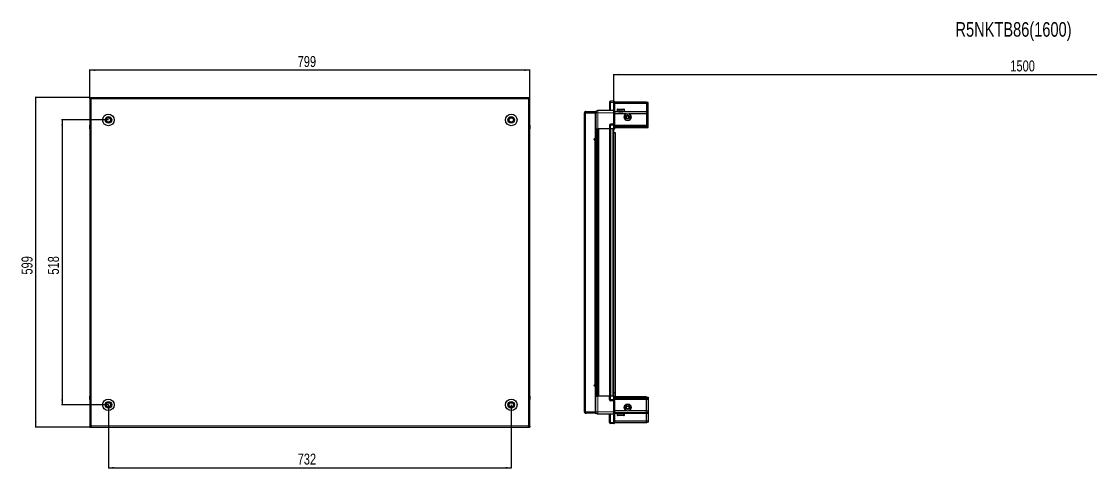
# Model space of a CAD drawing. Header units: millimetres. Extents: x 834 to 4461, y -609 to 1915.
# Drawn here: x 834 to 2776, y 1102 to 1915 of the extents above; entities that cross this region are included whole.
import ezdxf

# ---------------------------------------------------------------- set-up
doc = ezdxf.new("R2010")
doc.units = ezdxf.units.MM
doc.layers.add('FORMAT', color=7, linetype='Continuous')
doc.styles.add('SLDTEXTSTYLE0', font='TXT', dxfattribs={"width": 0.75})
doc.dimstyles.new('SLDDIMSTYLE0', dxfattribs={"dimtxt": 20, "dimasz": 10, "dimexe": 0, "dimexo": 0.0625, "dimgap": 5, "dimtad": 2, "dimdec": 1, "dimrnd": 1e-09, "dimzin": 12, "dimdsep": 46, "dimtxsty": 'SLDTEXTSTYLE0', "dimsah": 1, "dimcen": 0.09, "dimadec": 0, "dimazin": 3, "dimtfac": 1, "dimtofl": 0, "dimtmove": 0, "dimatfit": 3, "dimfxl": 0, "dimfrac": 2, "dimtolj": 1, "dimtzin": 12, "dimarcsym": 0})

# ---------------------------------------------------------------- blocks, each defined once
blk = doc.blocks.new('_D')
at = {"layer": 'FORMAT'}
for p, q in [((958.3, 1776.3), (858.8, 1776.3)), ((859.8, 1177.3), (859.8, 1776.3)), ((958.3, 1177.3), (858.8, 1177.3))]:
    blk.add_line(p, q, dxfattribs=at)
for points in [[(859.8, 1776.3), (858.3, 1766.3), (861.4, 1766.3)], [(859.8, 1177.3), (861.4, 1187.3), (858.3, 1187.3)]]:
    blk.add_solid(points, dxfattribs=at)
at = {"layer": 'FORMAT', "insert": (834, 1454.6), "char_height": 20, "attachment_point": 1, "rotation": 90, "style": 'SLDTEXTSTYLE0'}
blk.add_mtext('599', dxfattribs=at)
blk = doc.blocks.new('_D_1')
at = {"layer": 'FORMAT'}
for p, q in [((958.3, 1776.3), (958.3, 1827.3)), ((1757.3, 1826.3), (958.3, 1826.3)), ((1757.3, 1776.3), (1757.3, 1827.3))]:
    blk.add_line(p, q, dxfattribs=at)
for points in [[(958.3, 1826.3), (968.3, 1824.7), (968.3, 1827.8)], [(1757.3, 1826.3), (1747.3, 1827.8), (1747.3, 1824.7)]]:
    blk.add_solid(points, dxfattribs=at)
at = {"layer": 'FORMAT', "insert": (1335.7, 1852), "char_height": 20, "attachment_point": 1, "style": 'SLDTEXTSTYLE0'}
blk.add_mtext('799', dxfattribs=at)
blk = doc.blocks.new('_D_2')
at = {"layer": 'FORMAT'}
for p, q in [((991.8, 1217.7), (991.8, 1102.3)), ((1723.8, 1217.7), (1723.8, 1102.3)), ((991.8, 1103.3), (1723.8, 1103.3))]:
    blk.add_line(p, q, dxfattribs=at)
for points in [[(991.8, 1103.3), (1001.8, 1101.7), (1001.8, 1104.8)], [(1723.8, 1103.3), (1713.8, 1104.8), (1713.8, 1101.7)]]:
    blk.add_solid(points, dxfattribs=at)
at = {"layer": 'FORMAT', "insert": (1335.7, 1129), "char_height": 20, "attachment_point": 1, "style": 'SLDTEXTSTYLE0'}
blk.add_mtext('732', dxfattribs=at)
blk = doc.blocks.new('_D_3')
at = {"layer": 'FORMAT'}
for p, q in [((991.8, 1735.8), (906.8, 1735.8)), ((907.8, 1735.8), (907.8, 1217.8)), ((991.8, 1217.8), (906.8, 1217.8))]:
    blk.add_line(p, q, dxfattribs=at)
for points in [[(907.8, 1735.8), (906.3, 1725.8), (909.4, 1725.8)], [(907.8, 1217.8), (909.4, 1227.8), (906.3, 1227.8)]]:
    blk.add_solid(points, dxfattribs=at)
at = {"layer": 'FORMAT', "insert": (882, 1454.6), "char_height": 20, "attachment_point": 1, "rotation": 90, "style": 'SLDTEXTSTYLE0'}
blk.add_mtext('518', dxfattribs=at)
blk = doc.blocks.new('_D_4')
at = {"layer": 'FORMAT'}
for p, q in [((1910.1, 1719.8), (1910.1, 1819.3)), ((1910.1, 1818.3), (3410.1, 1818.3)), ((3410.1, 1719.8), (3410.1, 1819.3))]:
    blk.add_line(p, q, dxfattribs=at)
for points in [[(1910.1, 1818.3), (1920.1, 1816.7), (1920.1, 1819.8)], [(3410.1, 1818.3), (3400.1, 1819.8), (3400.1, 1816.7)]]:
    blk.add_solid(points, dxfattribs=at)
at = {"layer": 'FORMAT', "insert": (2630.5, 1844), "char_height": 20, "attachment_point": 1, "style": 'SLDTEXTSTYLE0'}
blk.add_mtext('1500', dxfattribs=at)

msp = doc.modelspace()

# ---------------------------------------------------------------- linework, layer by layer
at = {"color": 7, "linetype": 'Continuous', "lineweight": 25}
for p, q in [((958.32, 1774.76), (958.32, 1776.26)), ((960.42, 1776.26), (958.32, 1776.26)), ((958.32, 1774.76), (960.42, 1774.76)), ((958.32, 1774.76), (958.32, 1774.16)), ((958.32, 1774.16), (958.32, 1179.36)), ((958.32, 1774.16), (960.42, 1774.16)), ((960.42, 1776.26), (960.42, 1774.16)), ((1755.22, 1776.26), (960.42, 1776.26)), ((1755.22, 1774.16), (1755.22, 1776.26)), ((1757.32, 1776.26), (1755.22, 1776.26)), ((1755.22, 1774.76), (1757.32, 1774.76)), ((1755.22, 1774.16), (1757.32, 1774.16)), ((1757.32, 1774.76), (1757.32, 1776.26)), ((1757.32, 1774.16), (1757.32, 1774.76)), ((1757.32, 1179.36), (1757.32, 1774.16)), ((1910.22, 1769.76), (1904.22, 1769.76)), ((1910.22, 1769.76), (1910.55, 1769.76)), ((1910.22, 1769.76), (1910.22, 1767.76)), ((1911.42, 1769.26), (1910.55, 1769.76)), ((1911.42, 1767.76), (1911.42, 1769.26)), ((1969.72, 1768.26), (1911.42, 1768.26)), ((1969.72, 1768.26), (1969.72, 1765.76)), ((1972.72, 1767.45), (1969.72, 1768.26)), ((1858.22, 1748.91), (1856.72, 1748.91)), ((1856.72, 1748.41), (1856.72, 1748.91)), ((1856.72, 1205.11), (1856.72, 1748.41)), ((1858.82, 1749.51), (1858.82, 1751.01)), ((1858.82, 1751.01), (1859.72, 1751.01)), ((1858.82, 1749.51), (1859.72, 1749.51)), ((1858.82, 1749.01), (1876.22, 1749.01)), ((1859.72, 1751.01), (1876.22, 1751.01)), ((1859.72, 1749.51), (1859.72, 1751.01)), ((1859.72, 1749.51), (1876.22, 1749.51)), ((1876.22, 1749.51), (1876.22, 1751.01)), ((1877.72, 1749.01), (1876.22, 1749.01)), ((1876.22, 1749.01), (1876.22, 1701.51)), ((1877.72, 1748.76), (1877.72, 1719.76)), ((1910.22, 1752.76), (1881.22, 1752.76)), ((1902.22, 1767.76), (1902.22, 1752.76)), ((1910.22, 1752.96), (1910.22, 1767.76)), ((1910.22, 1752.96), (1910.22, 1767.76)), ((1910.22, 1752.76), (1910.22, 1752.96)), ((1910.22, 1752.76), (1911.42, 1752.76)), ((1910.22, 1748.76), (1910.22, 1752.76)), ((1910.22, 1728.46), (1910.22, 1748.76)), ((1911.42, 1767.76), (1911.42, 1752.96)), ((1969.72, 1765.76), (1911.42, 1765.76)), ((1911.42, 1752.96), (1911.42, 1752.76)), ((1911.42, 1752.76), (1911.42, 1748.76)), ((1969.72, 1750.26), (1911.42, 1750.26)), ((1911.42, 1748.76), (1911.42, 1728.46)), ((1916.22, 1754.66), (1916.22, 1752.26)), ((1916.22, 1752.26), (1916.22, 1751.76)), ((1916.22, 1751.76), (1916.35, 1751.76)), ((1916.54, 1752.26), (1916.35, 1752.26)), ((1916.35, 1752.26), (1916.35, 1751.76)), ((1916.35, 1751.76), (1916.54, 1751.76)), ((1916.54, 1752.26), (1916.54, 1751.76)), ((1916.54, 1751.76), (1917.07, 1751.76)), ((1917.02, 1755.46), (1924.19, 1755.46)), ((1917.47, 1752.26), (1917.07, 1752.26)), ((1917.07, 1752.26), (1917.07, 1751.76)), ((1917.07, 1751.76), (1917.47, 1751.76)), ((1917.47, 1752.26), (1917.47, 1751.76)), ((1917.47, 1751.76), (1918.34, 1751.76)), ((1918.32, 1751.76), (1918.32, 1751.66)), ((1918.32, 1751.66), (1927.12, 1751.66)), ((1918.92, 1752.26), (1918.34, 1752.26)), ((1918.34, 1752.26), (1918.34, 1751.76)), ((1918.34, 1751.76), (1918.92, 1751.76)), ((1918.72, 1751.26), (1919.41, 1750.77)), ((1918.72, 1751.26), (1923.75, 1751.26)), ((1919.41, 1750.77), (1918.72, 1750.29)), ((1918.72, 1750.29), (1918.72, 1750.26)), ((1918.72, 1750.29), (1923.75, 1750.29)), ((1918.92, 1752.26), (1918.92, 1751.76)), ((1918.92, 1751.76), (1920.04, 1751.76)), ((1919.41, 1750.77), (1923.57, 1750.77)), ((1920.73, 1752.26), (1920.04, 1752.26)), ((1920.04, 1752.26), (1920.04, 1751.76)), ((1920.04, 1751.76), (1920.73, 1751.76)), ((1920.73, 1752.26), (1920.73, 1751.76)), ((1920.73, 1751.76), (1922, 1751.76)), ((1922.74, 1752.26), (1922, 1752.26)), ((1922, 1752.26), (1922, 1751.76)), ((1922, 1751.76), (1922.23, 1751.76)), ((1922.23, 1752.26), (1922.23, 1751.76)), ((1922.73, 1752.26), (1922.73, 1751.76)), ((1922.73, 1751.76), (1922.74, 1751.76)), ((1922.74, 1752.26), (1922.74, 1751.76)), ((1922.74, 1751.76), (1924.03, 1751.76)), ((1923.57, 1750.77), (1926.03, 1750.77)), ((1923.75, 1751.26), (1926.72, 1751.26)), ((1923.75, 1750.29), (1926.72, 1750.29)), ((1924.75, 1752.26), (1924.03, 1752.26)), ((1924.03, 1752.26), (1924.03, 1751.76)), ((1924.09, 1752.26), (1924.09, 1751.76)), ((1924.09, 1751.76), (1924.75, 1751.76)), ((1924.19, 1755.46), (1928.42, 1755.46)), ((1924.75, 1752.26), (1924.75, 1751.76)), ((1924.75, 1751.76), (1925.94, 1751.76)), ((1926.56, 1752.26), (1925.94, 1752.26)), ((1925.94, 1752.26), (1925.94, 1751.76)), ((1925.94, 1751.76), (1926.56, 1751.76)), ((1926.03, 1750.77), (1926.72, 1751.26)), ((1926.72, 1750.29), (1926.03, 1750.77)), ((1926.56, 1752.26), (1926.56, 1751.76)), ((1926.56, 1751.76), (1927.52, 1751.76)), ((1926.72, 1750.26), (1926.72, 1750.29)), ((1927.12, 1751.66), (1927.12, 1751.76)), ((1927.99, 1752.26), (1927.52, 1752.26)), ((1927.52, 1752.26), (1927.52, 1751.76)), ((1927.52, 1751.76), (1927.99, 1751.76)), ((1927.99, 1752.26), (1927.99, 1751.76)), ((1927.99, 1751.76), (1928.64, 1751.76)), ((1928.91, 1752.26), (1928.64, 1752.26)), ((1928.64, 1752.26), (1928.64, 1751.76)), ((1928.64, 1751.76), (1928.91, 1751.76)), ((1928.91, 1752.26), (1928.91, 1751.76)), ((1928.91, 1751.76), (1929.18, 1751.76)), ((1929.22, 1752.26), (1929.18, 1752.26)), ((1929.18, 1752.26), (1929.18, 1751.76)), ((1929.18, 1751.76), (1929.22, 1751.76)), ((1929.22, 1752.26), (1929.22, 1754.66)), ((1929.22, 1752.26), (1929.22, 1751.76)), ((1969.72, 1765.76), (1969.72, 1751.26)), ((1972.72, 1765.6), (1969.72, 1765.76)), ((1969.72, 1751.26), (1969.72, 1750.26)), ((1969.72, 1750.26), (1969.72, 1746.76)), ((1972.72, 1749.45), (1969.72, 1750.26)), ((1972.72, 1765.6), (1972.72, 1767.45)), ((1972.72, 1751.26), (1972.72, 1765.6)), ((1972.72, 1749.45), (1972.72, 1751.26)), ((1972.72, 1746.42), (1972.72, 1749.45)), ((1932.72, 1746.76), (1911.42, 1746.76)), ((1969.72, 1746.76), (1937.72, 1746.76)), ((1969.72, 1746.76), (1969.72, 1726.26)), ((1969.72, 1746.76), (1972.72, 1746.42)), ((1972.72, 1726.26), (1972.72, 1746.42)), ((957.82, 1726.26), (957.82, 1719.76)), ((957.82, 1719.76), (957.82, 1726.26)), ((957.82, 1719.76), (957.82, 1719.76)), ((958.32, 1719.76), (957.82, 1719.76)), ((957.97, 1719.76), (957.97, 1233.76)), ((1757.32, 1727.58), (1757.32, 1727.58)), ((1757.32, 1719.76), (1757.82, 1719.76)), ((1757.67, 1233.76), (1757.67, 1719.76)), ((1757.82, 1726.26), (1757.82, 1719.76)), ((1757.82, 1719.76), (1757.82, 1726.26)), ((1757.82, 1719.76), (1757.82, 1719.76)), ((1757.82, 1719.76), (1757.82, 1719.76)), ((1876.22, 1722.51), (1877.72, 1722.51)), ((1877.72, 1719.76), (1876.22, 1719.76)), ((1878.37, 1233.76), (1878.37, 1719.76)), ((1880.16, 1719.76), (1880.16, 1233.76)), ((1880.2, 1719.76), (1880.2, 1233.76)), ((1902.22, 1719.76), (1881.22, 1719.76)), ((1902.22, 1726.26), (1902.22, 1719.76)), ((1902.22, 1719.76), (1904.22, 1719.76)), ((1902.87, 1233.76), (1902.87, 1719.76)), ((1910.22, 1728.26), (1904.22, 1728.26)), ((1910.22, 1719.76), (1904.22, 1719.76)), ((1910.07, 1233.76), (1910.07, 1719.76)), ((1910.07, 1712.76), (1912.57, 1712.76)), ((1910.22, 1728.26), (1910.22, 1728.46)), ((1910.22, 1728.26), (1910.22, 1726.26)), ((1910.22, 1728.26), (1911.42, 1728.26)), ((1910.22, 1719.76), (1910.22, 1726.26)), ((1910.22, 1719.76), (1910.22, 1726.26)), ((1910.22, 1719.76), (1910.55, 1719.76)), ((1910.22, 1719.76), (1910.22, 1719.76)), ((1910.55, 1719.76), (1910.55, 1726.26)), ((1911.42, 1719.76), (1910.55, 1719.76)), ((1910.55, 1719.76), (1910.55, 1719.76)), ((1911.42, 1728.46), (1911.42, 1728.26)), ((1911.42, 1727.58), (1911.42, 1728.26)), ((1911.42, 1727.58), (1911.42, 1719.76)), ((1969.72, 1725.26), (1911.42, 1725.26)), ((1969.72, 1724.26), (1911.42, 1724.26)), ((1969.72, 1722.76), (1911.42, 1722.76)), ((1969.72, 1721.26), (1911.42, 1721.26)), ((1912.57, 1712.76), (1912.57, 1239.26)), ((1969.72, 1726.26), (1969.72, 1725.26)), ((1969.72, 1725.26), (1969.72, 1724.26)), ((1969.72, 1725.26), (1972.72, 1724.45)), ((1969.72, 1724.26), (1969.72, 1722.76)), ((1969.72, 1724.26), (1972.72, 1723.71)), ((1969.72, 1722.76), (1972.72, 1723.21)), ((1969.72, 1722.76), (1969.72, 1721.26)), ((1969.72, 1721.26), (1972.72, 1722.06)), ((1972.72, 1724.45), (1972.72, 1726.26)), ((1972.72, 1723.71), (1972.72, 1724.45)), ((1972.72, 1723.21), (1972.72, 1723.71)), ((1972.72, 1722.06), (1972.72, 1723.21)), ((1876.22, 1701.51), (1874.87, 1701.51)), ((1874.87, 1699.51), (1875.62, 1699.51)), ((1875.62, 1699.51), (1877.72, 1699.51)), ((1877.72, 1699.51), (1877.72, 1254.01)), ((1875.62, 1254.01), (1874.87, 1254.01)), ((1874.87, 1252.01), (1876.22, 1252.01)), ((1877.72, 1254.01), (1875.62, 1254.01)), ((1876.22, 1252.01), (1876.22, 1204.51)), ((957.82, 1227.26), (957.82, 1233.76)), ((957.82, 1233.76), (957.82, 1233.76)), ((957.82, 1233.76), (957.82, 1233.76)), ((957.82, 1233.76), (957.82, 1227.26)), ((958.32, 1233.76), (957.82, 1233.76)), ((958.32, 1225.93), (958.32, 1225.93)), ((1757.32, 1233.76), (1757.82, 1233.76)), ((1757.82, 1233.76), (1757.82, 1233.76)), ((1757.82, 1227.26), (1757.82, 1233.76)), ((1757.82, 1233.76), (1757.82, 1227.26)), ((1877.72, 1233.76), (1876.22, 1233.76)), ((1877.72, 1231.01), (1876.22, 1231.01)), ((1877.72, 1204.76), (1877.72, 1233.76)), ((1902.22, 1233.76), (1881.22, 1233.76)), ((1902.22, 1227.26), (1902.22, 1233.76)), ((1902.22, 1233.76), (1904.22, 1233.76)), ((1910.22, 1233.76), (1904.22, 1233.76)), ((1910.22, 1225.26), (1904.22, 1225.26)), ((1912.57, 1239.26), (1910.07, 1239.26)), ((1910.22, 1227.26), (1910.22, 1233.76)), ((1910.22, 1233.76), (1910.55, 1233.76)), ((1910.22, 1227.26), (1910.22, 1225.26)), ((1910.22, 1227.26), (1910.22, 1225.26)), ((1910.22, 1225.26), (1911.42, 1225.26)), ((1910.22, 1225.06), (1910.22, 1225.26)), ((1910.22, 1204.76), (1910.22, 1225.06)), ((1910.55, 1227.26), (1910.55, 1233.76)), ((1910.55, 1233.76), (1911.42, 1233.76)), ((1911.42, 1233.76), (1911.42, 1225.93)), ((1969.72, 1232.26), (1911.42, 1232.26)), ((1969.72, 1230.76), (1911.42, 1230.76)), ((1969.72, 1229.26), (1911.42, 1229.26)), ((1969.72, 1228.26), (1911.42, 1228.26)), ((1911.42, 1225.26), (1911.42, 1225.93)), ((1911.42, 1225.26), (1911.42, 1225.06)), ((1911.42, 1225.06), (1911.42, 1204.76)), ((1912.57, 1239.26), (1912.57, 1232.26)), ((1969.72, 1230.76), (1969.72, 1232.26)), ((1969.72, 1232.26), (1972.72, 1231.45)), ((1969.72, 1229.26), (1969.72, 1230.76)), ((1969.72, 1230.76), (1972.72, 1230.3)), ((1969.72, 1229.26), (1972.72, 1229.8)), ((1969.72, 1228.26), (1969.72, 1229.26)), ((1969.72, 1228.26), (1972.72, 1229.06)), ((1969.72, 1227.26), (1969.72, 1228.26)), ((1969.72, 1206.76), (1969.72, 1227.26)), ((1972.72, 1231.45), (1972.72, 1230.3)), ((1972.72, 1230.3), (1972.72, 1229.8)), ((1972.72, 1229.8), (1972.72, 1229.06)), ((1972.72, 1229.06), (1972.72, 1227.26)), ((1972.72, 1227.26), (1972.72, 1207.09)), ((1856.72, 1204.61), (1856.72, 1205.11)), ((1858.22, 1204.61), (1856.72, 1204.61)), ((1876.22, 1204.51), (1858.82, 1204.51)), ((1876.22, 1204.51), (1877.72, 1204.51)), ((1910.22, 1200.76), (1910.22, 1204.76)), ((1932.72, 1206.76), (1911.42, 1206.76)), ((1911.42, 1204.76), (1911.42, 1200.76)), ((1969.72, 1206.76), (1937.72, 1206.76)), ((1969.72, 1206.76), (1972.72, 1207.09)), ((1969.72, 1203.26), (1969.72, 1206.76)), ((1972.72, 1207.09), (1972.72, 1204.06)), ((1858.82, 1204.01), (1858.82, 1202.51)), ((1858.82, 1204.01), (1859.72, 1204.01)), ((1858.82, 1202.51), (1859.72, 1202.51)), ((1859.72, 1204.01), (1859.72, 1202.51)), ((1876.22, 1204.01), (1859.72, 1204.01)), ((1876.22, 1202.51), (1859.72, 1202.51)), ((1876.22, 1204.01), (1876.22, 1202.51)), ((1910.22, 1200.76), (1881.22, 1200.76)), ((1902.22, 1185.76), (1902.22, 1200.76)), ((1910.22, 1200.76), (1911.42, 1200.76)), ((1910.22, 1200.56), (1910.22, 1200.76)), ((1910.22, 1185.76), (1910.22, 1200.56)), ((1910.22, 1185.76), (1910.22, 1183.76)), ((1969.72, 1203.26), (1911.42, 1203.26)), ((1911.42, 1200.76), (1911.42, 1200.56)), ((1911.42, 1200.56), (1911.42, 1185.76)), ((1969.72, 1187.76), (1911.42, 1187.76)), ((1911.42, 1184.26), (1911.42, 1185.76)), ((1969.72, 1185.26), (1911.42, 1185.26)), ((1916.22, 1201.76), (1916.22, 1198.86)), ((1916.32, 1201.76), (1916.22, 1201.76)), ((1916.32, 1201.26), (1916.32, 1201.76)), ((1916.48, 1201.76), (1916.32, 1201.76)), ((1916.32, 1201.26), (1916.48, 1201.26)), ((1916.48, 1201.26), (1916.48, 1201.76)), ((1916.97, 1201.76), (1916.48, 1201.76)), ((1916.97, 1201.26), (1916.97, 1201.76)), ((1917.35, 1201.76), (1916.97, 1201.76)), ((1916.97, 1201.26), (1917.35, 1201.26)), ((1917.17, 1198.06), (1917.02, 1198.06)), ((1928.42, 1198.06), (1917.17, 1198.06)), ((1917.35, 1201.26), (1917.35, 1201.76)), ((1918.19, 1201.76), (1917.35, 1201.76)), ((1918.19, 1201.26), (1918.19, 1201.76)), ((1918.75, 1201.76), (1918.19, 1201.76)), ((1918.19, 1201.26), (1918.75, 1201.26)), ((1918.32, 1201.86), (1918.32, 1201.76)), ((1923.72, 1201.86), (1918.32, 1201.86)), ((1918.72, 1203.26), (1918.72, 1203.22)), ((1918.72, 1203.22), (1919.41, 1202.74)), ((1918.82, 1203.22), (1918.72, 1203.22)), ((1919.41, 1202.74), (1918.72, 1202.26)), ((1918.82, 1202.26), (1918.72, 1202.26)), ((1918.75, 1201.26), (1918.75, 1201.76)), ((1919.85, 1201.76), (1918.75, 1201.76)), ((1926.72, 1203.22), (1918.82, 1203.22)), ((1926.72, 1202.26), (1918.82, 1202.26)), ((1919.5, 1202.74), (1919.41, 1202.74)), ((1926.03, 1202.74), (1919.5, 1202.74)), ((1919.85, 1201.26), (1919.85, 1201.76)), ((1920.54, 1201.76), (1919.85, 1201.76)), ((1919.85, 1201.26), (1920.54, 1201.26)), ((1920.54, 1201.26), (1920.54, 1201.76)), ((1921.8, 1201.76), (1920.54, 1201.76)), ((1921.8, 1201.26), (1921.8, 1201.76)), ((1922.1, 1201.76), (1921.8, 1201.76)), ((1921.8, 1201.26), (1922.53, 1201.26)), ((1922.1, 1201.26), (1922.1, 1201.76)), ((1922.53, 1201.26), (1922.53, 1201.76)), ((1923.83, 1201.76), (1922.53, 1201.76)), ((1927.12, 1201.86), (1923.72, 1201.86)), ((1923.83, 1201.26), (1923.83, 1201.76)), ((1923.83, 1201.26), (1924.55, 1201.26)), ((1923.96, 1201.26), (1923.96, 1201.76)), ((1924.55, 1201.76), (1923.96, 1201.76)), ((1924.55, 1201.26), (1924.55, 1201.76)), ((1925.76, 1201.76), (1924.55, 1201.76)), ((1925.76, 1201.26), (1925.76, 1201.76)), ((1926.39, 1201.76), (1925.76, 1201.76)), ((1925.76, 1201.26), (1926.39, 1201.26)), ((1926.03, 1202.74), (1926.72, 1203.22)), ((1926.72, 1202.26), (1926.03, 1202.74)), ((1926.39, 1201.26), (1926.39, 1201.76)), ((1927.38, 1201.76), (1926.39, 1201.76)), ((1926.72, 1203.22), (1926.72, 1203.26)), ((1927.12, 1201.76), (1927.12, 1201.86)), ((1927.38, 1201.26), (1927.38, 1201.76)), ((1927.87, 1201.76), (1927.38, 1201.76)), ((1927.38, 1201.26), (1927.87, 1201.26)), ((1927.87, 1201.26), (1927.87, 1201.76)), ((1928.55, 1201.76), (1927.87, 1201.76)), ((1928.55, 1201.26), (1928.55, 1201.76)), ((1928.84, 1201.76), (1928.55, 1201.76)), ((1928.55, 1201.26), (1928.84, 1201.26)), ((1928.84, 1201.26), (1928.84, 1201.76)), ((1929.15, 1201.76), (1928.84, 1201.76)), ((1929.15, 1201.26), (1929.15, 1201.76)), ((1929.22, 1201.76), (1929.15, 1201.76)), ((1929.15, 1201.26), (1929.22, 1201.26)), ((1929.22, 1198.86), (1929.22, 1201.76)), ((1929.22, 1201.26), (1929.22, 1201.76)), ((1929.22, 1201.76), (1929.22, 1201.76)), ((1972.72, 1204.06), (1969.72, 1203.26)), ((1969.72, 1202.26), (1969.72, 1203.26)), ((1969.72, 1187.76), (1969.72, 1202.26)), ((1972.72, 1187.91), (1969.72, 1187.76)), ((1969.72, 1185.26), (1969.72, 1187.76)), ((1972.72, 1186.06), (1969.72, 1185.26)), ((1972.72, 1204.06), (1972.72, 1202.26)), ((1972.72, 1202.26), (1972.72, 1187.91)), ((1972.72, 1187.91), (1972.72, 1186.06)), ((960.42, 1179.36), (958.32, 1179.36)), ((958.32, 1179.36), (958.32, 1178.76)), ((960.42, 1178.76), (958.32, 1178.76)), ((958.32, 1178.76), (958.32, 1177.26)), ((958.32, 1177.26), (960.42, 1177.26)), ((960.42, 1179.36), (960.42, 1177.26)), ((960.42, 1177.26), (1755.22, 1177.26)), ((1757.32, 1179.36), (1755.22, 1179.36)), ((1755.22, 1177.26), (1755.22, 1179.36)), ((1757.32, 1178.76), (1755.22, 1178.76)), ((1755.22, 1177.26), (1757.32, 1177.26)), ((1757.32, 1178.76), (1757.32, 1179.36)), ((1757.32, 1178.76), (1757.32, 1177.26)), ((1910.22, 1183.76), (1904.22, 1183.76)), ((1910.22, 1183.76), (1910.55, 1183.76)), ((1910.22, 1183.76), (1910.55, 1183.76)), ((1910.22, 1183.76), (1910.22, 1183.76)), ((1910.55, 1183.76), (1911.42, 1184.26)), ((1910.55, 1183.76), (1911.42, 1184.26))]:
    msp.add_line(p, q, dxfattribs=at)
at = {"color": 8, "linetype": 'Continuous', "lineweight": 18}
for p, q in [((1755.22, 1774.16), (960.42, 1774.16)), ((960.42, 1774.16), (960.42, 1179.36)), ((1755.22, 1179.36), (1755.22, 1774.16)), ((1904.22, 1767.76), (1904.22, 1769.76)), ((1858.82, 1749.01), (1858.82, 1204.51)), ((1881.22, 1719.76), (1881.22, 1748.76)), ((1910.22, 1748.76), (1881.22, 1748.76)), ((1904.22, 1767.76), (1902.22, 1767.76)), ((1904.22, 1752.76), (1904.22, 1767.76)), ((1910.22, 1767.76), (1904.22, 1767.76)), ((1910.22, 1767.76), (1911.42, 1767.76)), ((1910.22, 1752.96), (1911.42, 1752.96)), ((1910.22, 1748.76), (1911.42, 1748.76)), ((1918.72, 1751.26), (1911.42, 1751.26)), ((1916.22, 1754.66), (1924.39, 1754.66)), ((1924.39, 1754.66), (1929.22, 1754.66)), ((1969.72, 1751.26), (1926.72, 1751.26)), ((1972.72, 1751.26), (1969.72, 1751.26)), ((958.32, 1726.26), (957.82, 1726.26)), ((1757.32, 1726.26), (1757.82, 1726.26)), ((1877.72, 1699.51), (1877.72, 1719.76)), ((1878.96, 1719.76), (1878.96, 1233.76)), ((1881.4, 1233.76), (1881.4, 1719.76)), ((1882.82, 1719.76), (1882.82, 1233.76)), ((1902.22, 1726.26), (1904.22, 1726.26)), ((1902.22, 1233.76), (1902.22, 1719.76)), ((1904.22, 1726.26), (1904.22, 1728.26)), ((1904.22, 1719.76), (1904.22, 1726.26)), ((1910.22, 1726.26), (1904.22, 1726.26)), ((1904.87, 1233.76), (1904.87, 1719.76)), ((1908.07, 1233.76), (1908.07, 1719.76)), ((1910.22, 1728.46), (1911.42, 1728.46)), ((1910.22, 1726.26), (1910.55, 1726.26)), ((1910.22, 1719.76), (1910.55, 1719.76)), ((1969.72, 1726.26), (1911.42, 1726.26)), ((1969.72, 1726.26), (1972.72, 1726.26)), ((1875.62, 1254.01), (1875.62, 1699.51)), ((1877.72, 1233.76), (1877.72, 1254.01)), ((958.32, 1227.26), (957.82, 1227.26)), ((1757.32, 1227.26), (1757.82, 1227.26)), ((1881.22, 1233.76), (1881.22, 1204.76)), ((1902.22, 1227.26), (1904.22, 1227.26)), ((1904.22, 1233.76), (1904.22, 1227.26)), ((1904.22, 1227.26), (1904.22, 1225.26)), ((1910.22, 1227.26), (1904.22, 1227.26)), ((1910.22, 1227.26), (1910.55, 1227.26)), ((1911.42, 1225.06), (1910.22, 1225.06)), ((1969.72, 1227.26), (1911.42, 1227.26)), ((1969.72, 1227.26), (1972.72, 1227.26)), ((1910.22, 1204.76), (1881.22, 1204.76)), ((1910.22, 1204.76), (1911.42, 1204.76)), ((1904.22, 1185.76), (1902.22, 1185.76)), ((1904.22, 1200.76), (1904.22, 1185.76)), ((1910.22, 1185.76), (1904.22, 1185.76)), ((1904.22, 1185.76), (1904.22, 1183.76)), ((1911.42, 1200.56), (1910.22, 1200.56)), ((1910.22, 1185.76), (1911.42, 1185.76)), ((1918.72, 1202.26), (1911.42, 1202.26)), ((1916.39, 1198.86), (1916.22, 1198.86)), ((1929.22, 1198.86), (1916.39, 1198.86)), ((1969.72, 1202.26), (1926.72, 1202.26)), ((1972.72, 1202.26), (1969.72, 1202.26)), ((960.42, 1179.36), (1755.22, 1179.36))]:
    msp.add_line(p, q, dxfattribs=at)
at = {"color": 7, "linetype": 'Continuous', "lineweight": 25}
for centre, radius in [((991.82, 1735.76), 10.5), ((991.82, 1735.76), 6), ((991.82, 1735.76), 3.9), ((1723.82, 1735.76), 10.5), ((1723.82, 1735.76), 6), ((1723.82, 1735.76), 3.9), ((1935.22, 1740.76), 6.5), ((1935.22, 1740.76), 3.46), ((991.82, 1217.76), 10.5), ((1723.82, 1217.76), 10.5), ((991.82, 1217.76), 6), ((991.82, 1217.76), 3.9), ((1723.82, 1217.76), 6), ((1723.82, 1217.76), 3.9), ((1935.22, 1212.76), 6.5), ((1935.22, 1212.76), 3.46)]:
    msp.add_circle(centre, radius, dxfattribs=at)
at = {"color": 8, "linetype": 'Continuous', "lineweight": 18}
for centre in [(1935.22, 1740.76), (1935.22, 1212.76)]:
    msp.add_circle(centre, 5.7, dxfattribs=at)
at = {"color": 7, "linetype": 'Continuous', "lineweight": 25}
for centre, radius, start, end in [((1904.22, 1767.76), 2, 90, 180), ((1858.72, 1748.51), 0.5, 90, 117.7907), ((1876.12, 1748.91), 0.6, 9.59407, 90), ((1876.12, 1748.91), 2.1, 32.2369, 87.2706), ((1917.02, 1754.66), 0.8, 90, 180), ((1918.32, 1751.26), 0.4, 0, 90), ((1927.12, 1751.26), 0.4, 90, 180), ((1928.42, 1754.66), 0.8, 0, 90), ((991.82, 1735.76), 4.62, 120, 180), ((991.82, 1735.76), 4.62, 180, 240), ((991.82, 1735.76), 4.62, 60, 120), ((991.82, 1735.76), 4.62, 240, 300), ((991.82, 1735.76), 4.62, 0, 60), ((991.82, 1735.76), 4.62, 300, 0), ((1723.82, 1735.76), 4.62, 120, 180), ((1723.82, 1735.76), 4.62, 180, 240), ((1723.82, 1735.76), 4.62, 60, 120), ((1723.82, 1735.76), 4.62, 240, 300), ((1723.82, 1735.76), 4.62, 0, 60), ((1723.82, 1735.76), 4.62, 300, 0), ((1935.22, 1740.76), 2.5, 161.00659, 221.00659), ((1935.22, 1740.76), 2.5, 101.00659, 161.00659), ((1935.22, 1740.76), 2.5, 221.00659, 281.00659), ((1935.22, 1740.76), 2.5, 41.00659, 101.00659), ((1935.22, 1740.76), 2.5, 281.00659, 341.00659), ((1935.22, 1740.76), 2.5, 341.00659, 41.00659), ((959.82, 1726.26), 2, 138.57492, 180), ((959.82, 1726.26), 2, 138.59038, 180), ((1755.82, 1726.26), 2, 0, 41.39416), ((1904.22, 1726.26), 2, 90, 180), ((1907.57, 1722.41), 5, 300, 346.70293), ((1874.87, 1700.51), 1, 90, 270), ((1874.87, 1253.01), 1, 90, 270), ((959.82, 1227.26), 2, 180, 199.56674), ((959.82, 1227.26), 2, 180, 221.39416), ((959.82, 1227.26), 2, 213.78451, 221.40962), ((1755.82, 1227.26), 2, 318.57492, 360), ((1755.82, 1227.26), 2, 318.59038, 0), ((1904.22, 1227.26), 2, 180, 270), ((991.82, 1217.76), 4.62, 120, 180), ((991.82, 1217.76), 4.62, 180, 240), ((991.82, 1217.76), 4.62, 60, 120), ((991.82, 1217.76), 4.62, 240, 300), ((991.82, 1217.76), 4.62, 0, 60), ((991.82, 1217.76), 4.62, 300, 0), ((1723.82, 1217.76), 4.62, 120, 180), ((1723.82, 1217.76), 4.62, 180, 240), ((1723.82, 1217.76), 4.62, 60, 120), ((1723.82, 1217.76), 4.62, 240, 300), ((1723.82, 1217.76), 4.62, 0, 60), ((1723.82, 1217.76), 4.62, 300, 0), ((1858.72, 1205.01), 0.5, 243.58436, 270), ((1876.12, 1204.61), 0.6, 270, 350.40593), ((1935.22, 1212.76), 2.5, 127.98423, 187.98423), ((1935.22, 1212.76), 2.5, 187.98423, 247.98423), ((1935.22, 1212.76), 2.5, 67.98423, 127.98423), ((1935.22, 1212.76), 2.5, 247.98423, 307.98423), ((1935.22, 1212.76), 2.5, 7.98423, 67.98423), ((1935.22, 1212.76), 2.5, 307.98423, 7.98423), ((1876.12, 1204.61), 2.1, 272.7294, 327.8305), ((1904.22, 1185.76), 2, 180, 270), ((1917.02, 1198.86), 0.8, 180, 270), ((1918.32, 1202.26), 0.4, 270, 360), ((1927.12, 1202.26), 0.4, 180, 270), ((1928.42, 1198.86), 0.8, 270, 360)]:
    msp.add_arc(centre, radius, start, end, dxfattribs=at)
for centre, start_param, end_param in [((1914.02, 1726.26), 2.4188584, 3.1415927), ((1914.02, 1227.26), 3.1415927, 3.8643269)]:
    msp.add_ellipse(centre, major_axis=(3.46, 0), ratio=0.5773503, start_param=start_param, end_param=end_param, dxfattribs=at)
for points, knots in [([(1858.82, 1751.01), (1858.57, 1750.98), (1858.07, 1750.93), (1857.43, 1750.54), (1856.97, 1749.98), (1856.75, 1749.4), (1856.73, 1749.03), (1856.72, 1748.91)], [0, 0, 0, 0, 0.2302553, 0.4485219, 0.6667858, 0.8850496, 1, 1, 1, 1]), ([(1856.72, 1748.41), (1856.75, 1748.45), (1856.8, 1748.54), (1857.19, 1748.68), (1857.75, 1748.81), (1858.33, 1748.92), (1858.69, 1748.98), (1858.82, 1749.01)], [0, 0, 0, 0, 0.2302553, 0.4485219, 0.6667858, 0.8850496, 1, 1, 1, 1]), ([(1881.22, 1752.76), (1880.78, 1752.71), (1880.1, 1752.64), (1879.29, 1752.2), (1878.73, 1751.75), (1878.27, 1751.19), (1877.84, 1750.37), (1877.77, 1749.7), (1877.72, 1749.26)], [0, 0, 0, 0, 0.23945684, 0.36836066, 0.5, 0.63163934, 0.76054316, 1, 1, 1, 1]), ([(1877.72, 1749.26), (1877.72, 1749.25), (1877.72, 1749.24), (1877.72, 1749.12), (1877.72, 1748.95), (1877.72, 1748.82), (1877.72, 1748.76)], [0, 0, 0, 0, 0.2493943, 0.5003335, 0.7501667, 1, 1, 1, 1]), ([(987.21, 1735.76), (987.54, 1736.33), (988.1, 1737.31), (988.92, 1738.73), (989.33, 1739.44), (989.52, 1739.76)], [0, 0, 0, 0, 0.4391308, 0.7513783, 1, 1, 1, 1]), ([(989.52, 1731.76), (989.18, 1732.33), (988.62, 1733.31), (987.8, 1734.73), (987.39, 1735.44), (987.21, 1735.76)], [0, 0, 0, 0, 0.4391308, 0.7513783, 1, 1, 1, 1]), ([(989.52, 1739.76), (989.72, 1739.76), (990.42, 1739.76), (991.73, 1739.76), (993.12, 1739.76), (993.87, 1739.76), (994.13, 1739.76)], [0, 0, 0, 0, 0.1393293, 0.4852696, 0.8163565, 1, 1, 1, 1]), ([(994.13, 1731.76), (993.87, 1731.76), (993.12, 1731.76), (991.73, 1731.76), (990.42, 1731.76), (989.72, 1731.76), (989.52, 1731.76)], [0, 0, 0, 0, 0.1836435, 0.5147304, 0.8606707, 1, 1, 1, 1]), ([(994.13, 1739.76), (994.46, 1739.18), (995.03, 1738.2), (995.85, 1736.78), (996.26, 1736.07), (996.44, 1735.76)], [0, 0, 0, 0, 0.4391308, 0.7513783, 1, 1, 1, 1]), ([(996.44, 1735.76), (996.11, 1735.18), (995.55, 1734.2), (994.72, 1732.78), (994.32, 1732.07), (994.13, 1731.76)], [0, 0, 0, 0, 0.4391308, 0.7513783, 1, 1, 1, 1]), ([(1719.21, 1735.76), (1719.54, 1736.33), (1720.1, 1737.31), (1720.92, 1738.73), (1721.33, 1739.44), (1721.52, 1739.76)], [0, 0, 0, 0, 0.4391308, 0.7513783, 1, 1, 1, 1]), ([(1721.52, 1731.76), (1721.18, 1732.33), (1720.62, 1733.31), (1719.8, 1734.73), (1719.39, 1735.44), (1719.21, 1735.76)], [0, 0, 0, 0, 0.4391308, 0.7513783, 1, 1, 1, 1]), ([(1721.52, 1739.76), (1721.72, 1739.76), (1722.42, 1739.76), (1723.73, 1739.76), (1725.12, 1739.76), (1725.87, 1739.76), (1726.13, 1739.76)], [0, 0, 0, 0, 0.1393293, 0.4852696, 0.8163565, 1, 1, 1, 1]), ([(1726.13, 1731.76), (1725.87, 1731.76), (1725.12, 1731.76), (1723.73, 1731.76), (1722.42, 1731.76), (1721.72, 1731.76), (1721.52, 1731.76)], [0, 0, 0, 0, 0.1836435, 0.5147304, 0.8606707, 1, 1, 1, 1]), ([(1726.13, 1739.76), (1726.46, 1739.18), (1727.03, 1738.2), (1727.85, 1736.78), (1728.26, 1736.07), (1728.44, 1735.76)], [0, 0, 0, 0, 0.4391308, 0.7513783, 1, 1, 1, 1]), ([(1728.44, 1735.76), (1728.11, 1735.18), (1727.55, 1734.2), (1726.72, 1732.78), (1726.32, 1732.07), (1726.13, 1731.76)], [0, 0, 0, 0, 0.4391308, 0.7513783, 1, 1, 1, 1]), ([(1932.39, 1740.21), (1932.55, 1740.69), (1932.87, 1741.61), (1933.18, 1742.51), (1933.33, 1742.94)], [0, 0, 0, 0, 0.5346859, 1, 1, 1, 1]), ([(1934.28, 1738.03), (1934.05, 1738.29), (1933.51, 1738.91), (1932.86, 1739.66), (1932.47, 1740.11), (1932.39, 1740.21)], [0, 0, 0, 0, 0.3629006, 0.8668753, 1, 1, 1, 1]), ([(1933.33, 1742.94), (1933.83, 1743.03), (1934.78, 1743.22), (1935.72, 1743.4), (1936.16, 1743.49)], [0, 0, 0, 0, 0.5346859, 1, 1, 1, 1]), ([(1937.11, 1738.58), (1936.61, 1738.48), (1935.66, 1738.3), (1934.72, 1738.11), (1934.28, 1738.03)], [0, 0, 0, 0, 0.5346859, 1, 1, 1, 1]), ([(1936.16, 1743.49), (1936.24, 1743.39), (1936.63, 1742.94), (1937.29, 1742.19), (1937.83, 1741.57), (1938.05, 1741.31)], [0, 0, 0, 0, 0.1331247, 0.6370994, 1, 1, 1, 1]), ([(1938.05, 1741.31), (1937.89, 1740.82), (1937.57, 1739.91), (1937.26, 1739), (1937.11, 1738.58)], [0, 0, 0, 0, 0.5346859, 1, 1, 1, 1]), ([(1877.72, 1719.76), (1877.76, 1719.76), (1877.84, 1719.76), (1878.44, 1719.76), (1879.33, 1719.76), (1880.31, 1719.76), (1880.96, 1719.76), (1881.22, 1719.76)], [0, 0, 0, 0, 0.2146939, 0.4293877, 0.6440816, 0.8587754, 1, 1, 1, 1]), ([(1877.72, 1233.76), (1877.76, 1233.76), (1877.84, 1233.76), (1878.44, 1233.76), (1879.33, 1233.76), (1880.31, 1233.76), (1880.96, 1233.76), (1881.22, 1233.76)], [0, 0, 0, 0, 0.2146939, 0.4293877, 0.6440816, 0.8587754, 1, 1, 1, 1]), ([(987.21, 1217.76), (987.54, 1218.33), (988.1, 1219.31), (988.92, 1220.73), (989.33, 1221.44), (989.52, 1221.76)], [0, 0, 0, 0, 0.4391308, 0.7513783, 1, 1, 1, 1]), ([(989.52, 1213.76), (989.18, 1214.33), (988.62, 1215.31), (987.8, 1216.73), (987.39, 1217.44), (987.21, 1217.76)], [0, 0, 0, 0, 0.4391308, 0.7513783, 1, 1, 1, 1]), ([(989.52, 1221.76), (989.72, 1221.76), (990.42, 1221.76), (991.73, 1221.76), (993.12, 1221.76), (993.87, 1221.76), (994.13, 1221.76)], [0, 0, 0, 0, 0.1393293, 0.4852696, 0.8163565, 1, 1, 1, 1]), ([(994.13, 1213.76), (993.87, 1213.76), (993.12, 1213.76), (991.73, 1213.76), (990.42, 1213.76), (989.72, 1213.76), (989.52, 1213.76)], [0, 0, 0, 0, 0.1836435, 0.5147304, 0.8606707, 1, 1, 1, 1]), ([(994.13, 1221.76), (994.46, 1221.18), (995.03, 1220.2), (995.85, 1218.78), (996.26, 1218.07), (996.44, 1217.76)], [0, 0, 0, 0, 0.4391308, 0.7513783, 1, 1, 1, 1]), ([(996.44, 1217.76), (996.11, 1217.18), (995.55, 1216.2), (994.72, 1214.78), (994.32, 1214.07), (994.13, 1213.76)], [0, 0, 0, 0, 0.4391308, 0.7513783, 1, 1, 1, 1]), ([(1719.21, 1217.76), (1719.54, 1218.33), (1720.1, 1219.31), (1720.92, 1220.73), (1721.33, 1221.44), (1721.52, 1221.76)], [0, 0, 0, 0, 0.4391308, 0.7513783, 1, 1, 1, 1]), ([(1721.52, 1213.76), (1721.18, 1214.33), (1720.62, 1215.31), (1719.8, 1216.73), (1719.39, 1217.44), (1719.21, 1217.76)], [0, 0, 0, 0, 0.4391308, 0.7513783, 1, 1, 1, 1]), ([(1721.52, 1221.76), (1721.72, 1221.76), (1722.42, 1221.76), (1723.73, 1221.76), (1725.12, 1221.76), (1725.87, 1221.76), (1726.13, 1221.76)], [0, 0, 0, 0, 0.1393293, 0.4852696, 0.8163565, 1, 1, 1, 1]), ([(1726.13, 1213.76), (1725.87, 1213.76), (1725.12, 1213.76), (1723.73, 1213.76), (1722.42, 1213.76), (1721.72, 1213.76), (1721.52, 1213.76)], [0, 0, 0, 0, 0.1836435, 0.5147304, 0.8606707, 1, 1, 1, 1]), ([(1726.13, 1221.76), (1726.46, 1221.18), (1727.03, 1220.2), (1727.85, 1218.78), (1728.26, 1218.07), (1728.44, 1217.76)], [0, 0, 0, 0, 0.4391308, 0.7513783, 1, 1, 1, 1]), ([(1728.44, 1217.76), (1728.11, 1217.18), (1727.55, 1216.2), (1726.72, 1214.78), (1726.32, 1214.07), (1726.13, 1213.76)], [0, 0, 0, 0, 0.4391308, 0.7513783, 1, 1, 1, 1]), ([(1858.82, 1204.51), (1858.57, 1204.55), (1858.07, 1204.64), (1857.43, 1204.78), (1856.97, 1204.91), (1856.75, 1205.02), (1856.73, 1205.08), (1856.72, 1205.11)], [0, 0, 0, 0, 0.2302553, 0.4485219, 0.6667858, 0.8850496, 1, 1, 1, 1]), ([(1856.72, 1204.61), (1856.75, 1204.35), (1856.8, 1203.86), (1857.19, 1203.22), (1857.75, 1202.75), (1858.33, 1202.53), (1858.69, 1202.51), (1858.82, 1202.51)], [0, 0, 0, 0, 0.2302553, 0.4485219, 0.6667858, 0.8850496, 1, 1, 1, 1]), ([(1877.72, 1204.26), (1877.72, 1204.26), (1877.72, 1204.28), (1877.72, 1204.4), (1877.72, 1204.56), (1877.72, 1204.69), (1877.72, 1204.76)], [0, 0, 0, 0, 0.2493943, 0.50033348, 0.75016674, 1, 1, 1, 1]), ([(1932.54, 1213.84), (1932.95, 1214.16), (1933.71, 1214.75), (1934.47, 1215.34), (1934.82, 1215.62)], [0, 0, 0, 0, 0.53468586, 1, 1, 1, 1]), ([(1932.94, 1210.98), (1932.93, 1211.1), (1932.84, 1211.7), (1932.71, 1212.68), (1932.59, 1213.5), (1932.54, 1213.84)], [0, 0, 0, 0, 0.1331247, 0.6370994, 1, 1, 1, 1]), ([(1935.62, 1209.9), (1935.14, 1210.09), (1934.25, 1210.45), (1933.36, 1210.81), (1932.94, 1210.98)], [0, 0, 0, 0, 0.5346859, 1, 1, 1, 1]), ([(1934.82, 1215.62), (1935.3, 1215.42), (1936.19, 1215.06), (1937.08, 1214.7), (1937.49, 1214.53)], [0, 0, 0, 0, 0.5346859, 1, 1, 1, 1]), ([(1937.9, 1211.67), (1937.49, 1211.36), (1936.73, 1210.76), (1935.97, 1210.17), (1935.62, 1209.9)], [0, 0, 0, 0, 0.5346859, 1, 1, 1, 1]), ([(1937.49, 1214.53), (1937.54, 1214.19), (1937.66, 1213.38), (1937.8, 1212.39), (1937.88, 1211.8), (1937.9, 1211.67)], [0, 0, 0, 0, 0.3629006, 0.8668753, 1, 1, 1, 1]), ([(1881.22, 1200.76), (1880.78, 1200.8), (1880.1, 1200.88), (1879.29, 1201.31), (1878.73, 1201.76), (1878.27, 1202.32), (1877.84, 1203.14), (1877.77, 1203.82), (1877.72, 1204.26)], [0, 0, 0, 0, 0.2394568, 0.3683607, 0.5, 0.6316393, 0.7605432, 1, 1, 1, 1])]:
    msp.add_open_spline(points, degree=3, knots=knots, dxfattribs=at)
for points in [[(1858.82, 1749.51), (1858.74, 1749.5), (1858.58, 1749.48), (1858.39, 1749.34), (1858.25, 1749.14), (1858.23, 1748.99), (1858.22, 1748.91)], [(1858.22, 1204.61), (1858.23, 1204.53), (1858.25, 1204.37), (1858.39, 1204.17), (1858.58, 1204.03), (1858.74, 1204.02), (1858.82, 1204.01)]]:
    msp.add_open_spline(points, degree=3, dxfattribs=at)
at = {"color": 8, "linetype": 'Continuous', "lineweight": 18}
for points, knots in [([(1881.22, 1748.76), (1880.78, 1748.76), (1880.1, 1748.76), (1879.29, 1748.76), (1878.73, 1748.76), (1878.27, 1748.76), (1877.84, 1748.76), (1877.77, 1748.76), (1877.72, 1748.76)], [0, 0, 0, 0, 0.23945684, 0.36836066, 0.5, 0.63163934, 0.76054316, 1, 1, 1, 1]), ([(1881.22, 1204.76), (1880.78, 1204.76), (1880.1, 1204.76), (1879.29, 1204.76), (1878.73, 1204.76), (1878.27, 1204.76), (1877.84, 1204.76), (1877.77, 1204.76), (1877.72, 1204.76)], [0, 0, 0, 0, 0.2394568, 0.3683607, 0.5, 0.6316393, 0.7605432, 1, 1, 1, 1])]:
    msp.add_open_spline(points, degree=3, knots=knots, dxfattribs=at)
for points in [[(1881.22, 1748.76), (1881.22, 1749.28), (1881.22, 1750.33), (1881.22, 1751.65), (1881.22, 1752.58), (1881.22, 1752.7), (1881.22, 1752.76)], [(1881.22, 1204.76), (1881.22, 1204.23), (1881.22, 1203.18), (1881.22, 1201.86), (1881.22, 1200.94), (1881.22, 1200.82), (1881.22, 1200.76)]]:
    msp.add_open_spline(points, degree=3, dxfattribs=at)

# ---------------------------------------------------------------- texts
at = {"layer": 'FORMAT', "insert": (2530.83, 1913.64), "char_height": 26.4583, "attachment_point": 1, "style": 'SLDTEXTSTYLE0'}
msp.add_mtext('R5NKTB86(1600)', dxfattribs=at)

# ---------------------------------------------------------------- dimensions: what is measured, and where the dimension line sits
at = {"layer": 'FORMAT'}
dim = msp.add_linear_dim(base=(958.32, 1826.26), p1=(1757.32, 1776.26), p2=(958.32, 1776.26), dimstyle='SLDDIMSTYLE0', dxfattribs=at)
dim.commit()
dim.dimension.update_dxf_attribs({"geometry": '_D_1', "text_midpoint": (1357.82, 1826.26), "dimtype": 160})
for base, p1, p2, angle, picture, middle in [((3410.07, 1818.26), (1910.07, 1719.76), (3410.07, 1719.76), 0, '_D_4', (2660.07, 1818.26)), ((859.82, 1776.26), (958.32, 1177.26), (958.32, 1776.26), 90, '_D', (859.82, 1476.76)), ((907.82, 1217.76), (991.82, 1735.76), (991.82, 1217.76), 90, '_D_3', (907.82, 1476.76)), ((1723.82, 1103.26), (991.82, 1217.76), (1723.82, 1217.76), 0, '_D_2', (1357.82, 1103.26))]:
    dim = msp.add_linear_dim(base=base, p1=p1, p2=p2, angle=angle, dimstyle='SLDDIMSTYLE0', dxfattribs=at)
    dim.commit()
    dim.dimension.update_dxf_attribs({"geometry": picture, "text_midpoint": middle, "dimtype": 160})

doc.saveas('drawing.dxf')
